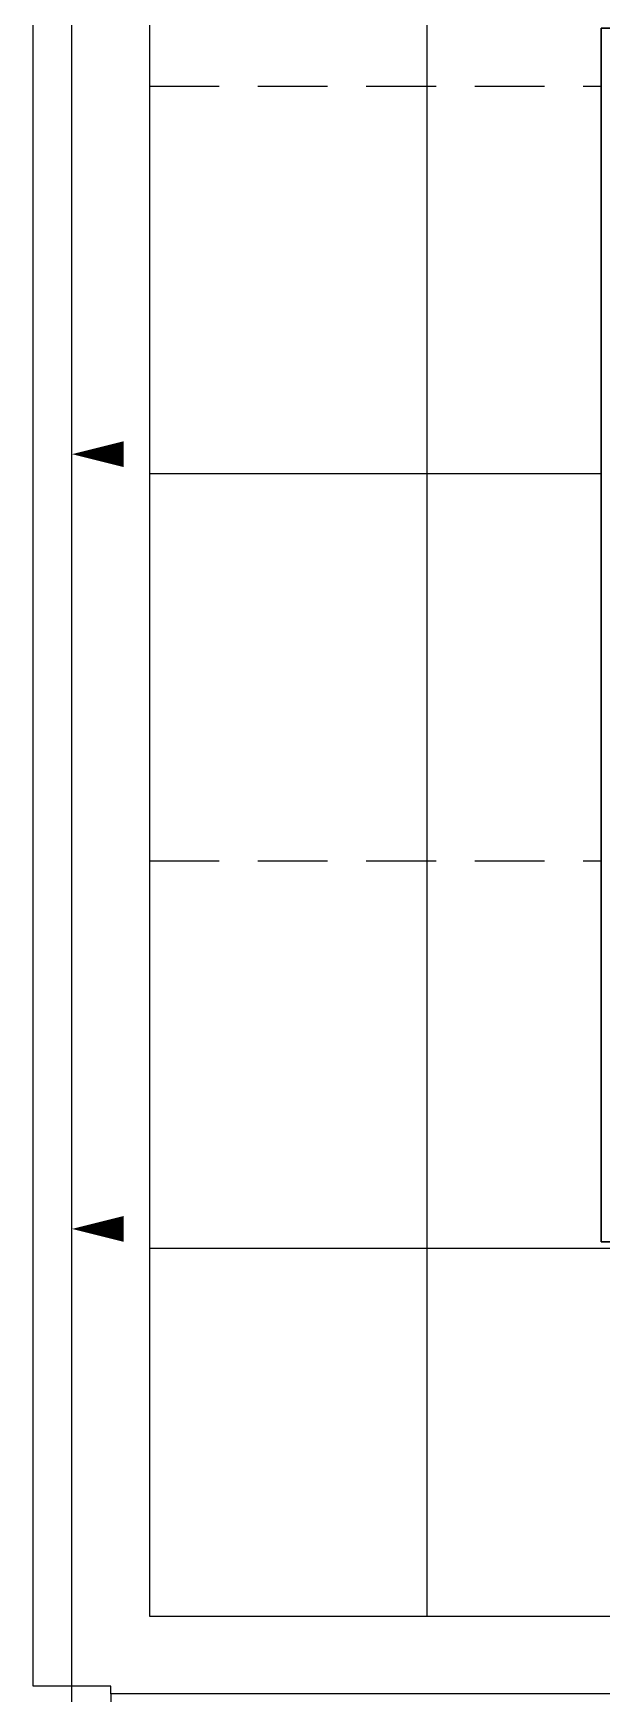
# Model space of a CAD drawing. Header units: millimetres. Extents: x 49504 to 178157, y 34455 to 150915.
# Drawn here: x 92404 to 94606, y 121805 to 128235 of the extents above; entities that cross this region are included whole.
import ezdxf

# ---------------------------------------------------------------- set-up
doc = ezdxf.new("R2010")
doc.units = ezdxf.units.MM
doc.header["$LTSCALE"] = 300
doc.linetypes.add('HID', pattern=[2.8, 1.8, -1])
for name, color, linetype in [('A-ELE', 7, 'Continuous'), ('A-FIN(EX)', 6, 'Continuous'), ('A-지붕바닥', 251, 'Continuous'), ('복합판넬', 6, 'Continuous'), ('트랜치', 8, 'Continuous')]:
    doc.layers.add(name, color=color, linetype=linetype)
doc.layers.add('A-TEXT-실명', color=3, linetype='Continuous', lineweight=9)

# ---------------------------------------------------------------- blocks, each defined once
blk = doc.blocks.new('청소용고리')
at = {"layer": 'A-TEXT-실명'}
blk.add_lwpolyline([(0, 0, 0, 100, 0), (200, 0, 100, 100, 0)], format="xyseb", dxfattribs=at)

msp = doc.modelspace()

# ---------------------------------------------------------------- linework, layer by layer
msp.add_line((92703.6, 121835), (92403.6, 121835))
at = {"layer": 'A-ELE'}
for p, q in [((92403.6, 121835), (92403.6, 137225)), ((92703.6, 121805), (92703.6, 121835))]:
    msp.add_line(p, q, dxfattribs=at)
at = {"layer": 'A-FIN(EX)', "elevation": 0}
msp.add_lwpolyline([(99003.6, 123555), (94603.6, 123555), (94603.6, 128255), (99003.6, 128255)], close=True, dxfattribs=at)
at = {"layer": 'A-지붕바닥'}
for p, q in [((93928.6, 136955), (93928.6, 122105)), ((92853.6, 126530), (94603.6, 126530)), ((92853.6, 123530), (101753.6, 123530))]:
    msp.add_line(p, q, dxfattribs=at)
at = {"layer": 'A-지붕바닥', "linetype": 'HID', "ltscale": 0.5}
for p, q in [((92853.6, 128030), (94603.6, 128030)), ((92853.6, 125030), (94603.6, 125030))]:
    msp.add_line(p, q, dxfattribs=at)
at = {"layer": '복합판넬', "elevation": 0}
msp.add_lwpolyline([(99003.6, 123555), (99003.6, 128255), (94603.6, 128255), (94603.6, 123555)], close=True, dxfattribs=at)
msp.add_lwpolyline([(98768.6, 120920), (99003.6, 120920), (99003.6, 121805), (92703.6, 121805), (92703.6, 116455), (99003.6, 116455), (99003.6, 117290), (98768.6, 117290)], dxfattribs=at)
at = {"layer": '트랜치'}
for p, q in [((92553.6, 121835, 0), (92553.6, 137255, 0)), ((92553.6, 116425, 0), (92553.6, 121835, 0))]:
    msp.add_line(p, q, dxfattribs=at)
at = {"layer": '트랜치', "elevation": 0}
msp.add_lwpolyline([(98053.6, 128255), (98053.6, 136955), (92853.6, 136955), (92853.6, 122105), (100603.6, 122105), (100603.6, 117505), (101753.6, 117505), (101753.6, 123605)], dxfattribs=at)

# ---------------------------------------------------------------- block references
at = {"linetype": 'Continuous', "xscale": -1, "rotation": 180}
for p in [(92553.6, 126605), (92553.6, 123605)]:
    msp.add_blockref('청소용고리', p, dxfattribs=at)

doc.saveas('drawing.dxf')
